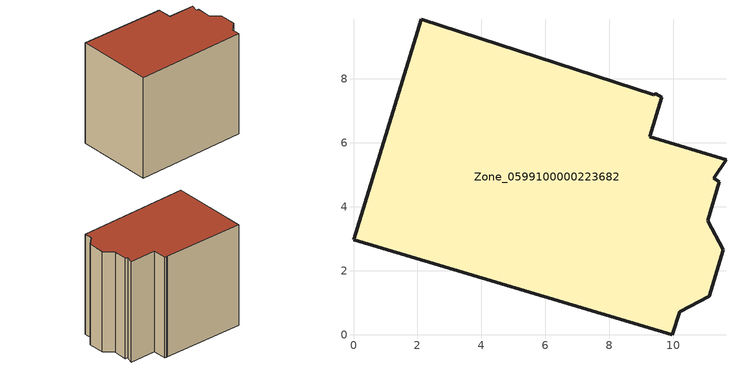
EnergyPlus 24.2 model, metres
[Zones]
Zone_0599100000223682
 floor ground (C_G): 9.38,7.51 9.44,7.53 9.63,7.43 9.26,6.2 11.64,5.47 11.26,4.89 11.44,4.78 11.07,3.57 11.56,2.66 11.12,1.21 10.19,0.72 9.97,0 0,2.97 2.12,9.87 z0
 wall outside (C_F): 2.12,9.87 0,2.97 9.97,0 10.19,0.72 11.12,1.21 11.56,2.66 11.07,3.57 11.44,4.78 11.26,4.89 11.64,5.47 9.26,6.2 9.63,7.43 9.44,7.53 9.38,7.51 2.12,9.87 z0:9.59
 roof outside (C_R): 9.44,7.53 9.38,7.51 2.12,9.87 0,2.97 9.97,0 10.19,0.72 11.12,1.21 11.56,2.66 11.07,3.57 11.44,4.78 11.26,4.89 11.64,5.47 9.26,6.2 9.63,7.43 z9.59
[BUILDING]
Pand.0599100000223682: North Axis=0; Terrain=City; Loads Convergence Tolerance Value=0.04; Temperature Convergence Tolerance Value=0.4; Solar Distribution=FullExterior; Maximum Number of Warmup Days=25; Minimum Number of Warmup Days=1
[Site:Location]
Rotterdam.The.Hague.AP_ZH_NLD Design_Conditions: Latitude=51.96; Longitude=4.45; Time Zone=1; Elevation=-4.5
[SITE:GROUNDTEMPERATURE:BUILDINGSURFACE]
18, 18, 18, 18, 18, 18, 18, 18, 18, 18, 18, 18
[MATERIAL] Thermal Absorptance=0.9; Solar Absorptance=0.7; Visible Absorptance=0.7
Name | Roughness | Thickness | Conductivity | Density | Specific Heat
G.TC.1946 | MediumSmooth | 0.15 | 1 | 540 | 1210
F.TC.1946 | Rough | 0.3 | 0.857143 | 1920 | 840
R.TC.1946 | MediumRough | 0.2 | 0.909091 | 1500 | 1000
[CONSTRUCTION]
C_G: G.TC.1946
C_F: F.TC.1946
C_R: R.TC.1946
[ZONE]
Zone_0599100000223682: Type=1; Multiplier=1; Ceiling Height=Autocalculate; Volume=Autocalculate; Floor Area=autocalculate; Part of Total Floor Area=Yes
[ZONEINFILTRATION:DESIGNFLOWRATE]
Infil_Zone_0599100000223682: Zone or ZoneList or Space or SpaceList=Zone_0599100000223682; Schedule=AlwaysOn; Design Flow Rate Calculation Method=Flow/Area; Flow Rate per Floor Area=0.003; Constant Term Coefficient=1; Temperature Term Coefficient=0; Velocity Term Coefficient=0; Velocity Squared Term Coefficient=0
[HVACTEMPLATE:ZONE:IDEALLOADSAIRSYSTEM]
Zone_0599100000223682: Maximum Heating Supply Air Temperature=50; Minimum Cooling Supply Air Temperature=13; Maximum Heating Supply Air Humidity Ratio=0.0156; Minimum Cooling Supply Air Humidity Ratio=0.0077; Heating Limit=NoLimit; Cooling Limit=NoLimit; Dehumidification Control Type=ConstantSensibleHeatRatio; Cooling Sensible Heat Ratio=0.7; Dehumidification Setpoint=60; Humidification Control Type=None; Humidification Setpoint=30; Outdoor Air Method=None; Outdoor Air Flow Rate per Person=0.00944; Outdoor Air Flow Rate per Zone Floor Area=0; Outdoor Air Flow Rate per Zone=0; Demand Controlled Ventilation Type=None; Outdoor Air Economizer Type=NoEconomizer; Heat Recovery Type=None; Sensible Heat Recovery Effectiveness=0.7; Latent Heat Recovery Effectiveness=0.65
[ZONECONTROL:THERMOSTAT]
ThermostatControl_Zone_0599100000223682: Zone or ZoneList=Zone_0599100000223682; Control Type Schedule=DualSetpointControlType; Control 1=Thermostat_Zone_0599100000223682; Temperature Difference Between Cutout And Setpoint=0
[THERMOSTATSETPOINT:DUALSETPOINT]
Thermostat_Zone_0599100000223682: Heating Setpoint Temperature Schedule=HeatingSetpoint_Zone_0599100000223682; Cooling Setpoint Temperature Schedule=CoolingSetpoint_Zone_0599100000223682
[SCHEDULE:COMPACT]
HeatingSetpoint_Zone_0599100000223682: Through: 12/31, For: AllDays, Until: 24:00, 21
CoolingSetpoint_Zone_0599100000223682: Through: 12/31, For: AllDays, Until: 24:00, 24
DualSetpointControlType: Through: 12/31, For: AllDays, Until: 24:00, 4
AlwaysOn: Through: 12/31, For: AllDays, Until: 24:00, 1
